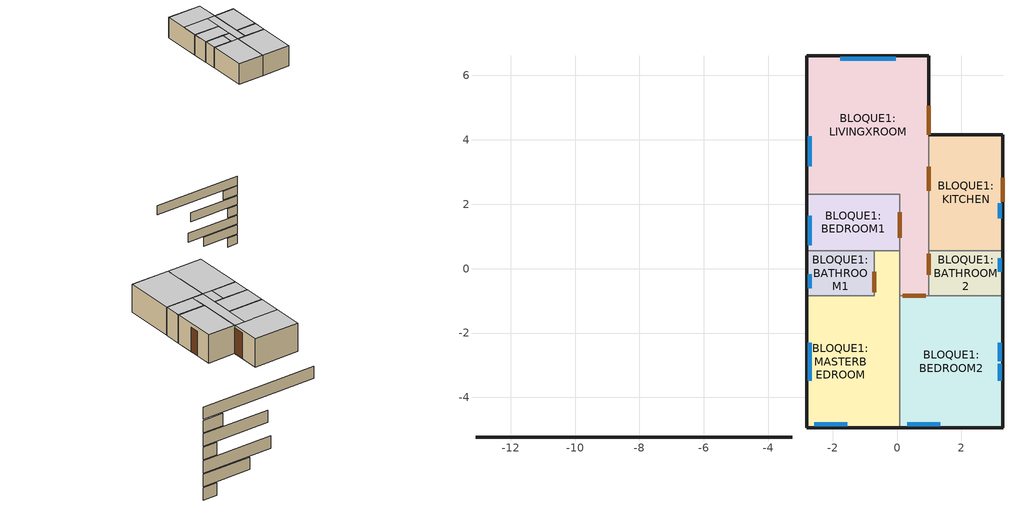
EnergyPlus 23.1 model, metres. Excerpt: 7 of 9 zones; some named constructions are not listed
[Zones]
BLOQUE1:LIVINGXROOM
 floor othersideconditionsmodel (Combined ground floor - Uninsulated - Lightweight): 0.08,2.31 0.99,2.3 0.99,-0.84 0.08,-0.84 z0; -2.81,6.61 0.99,6.61 0.99,2.3 -2.81,2.31 z0
 wall outside (Wall - Uninsulated - Lightweight): 0.99,4.16 0.99,6.61 -2.81,6.61 -2.81,2.31 z0:2.3
 wall outside (LinearBridgingConstruction): -3.26,-5.24 -13.09,-5.24 z-11.1:-10.1
 wall to BLOQUE1:BEDROOM1 (Lightweight 2 x 25mm gypsum plasterboard with 100mm cavity): -2.81,2.31 0.08,2.31 0.08,0.56 z0:2.3
 wall to BLOQUE1:MASTERBEDROOM (Lightweight 2 x 25mm gypsum plasterboard with 100mm cavity): 0.08,0.56 0.08,-0.84 z0:2.3
 wall to BLOQUE1:BEDROOM2 (Lightweight 2 x 25mm gypsum plasterboard with 100mm cavity): 0.08,-0.84 0.99,-0.84 z0:2.3
 wall to BLOQUE1:BATHROOM2 (Lightweight 2 x 25mm gypsum plasterboard with 100mm cavity): 0.99,-0.84 0.99,0.56 z0:2.3
 wall to BLOQUE1:KITCHEN (Lightweight 2 x 25mm gypsum plasterboard with 100mm cavity): 0.99,0.56 0.99,4.16 z0:2.3
 window (VENTANA CASO BASE MULCHEN - 1001): -0.03,6.51 -1.77,6.51 z0.74:1.96; -2.71,4.11 -2.71,3.18 z1.04:1.96
 door inside (Wooden door): 0.08,1.74 0.08,0.95 z0:2.1; 0.18,-0.84 0.89,-0.84 / 0.99,-0.18 0.99,0.46 / 0.99,2.42 0.99,3.16 z0:2.12
 door (Copia de Wooden door): 0.99,4.17 0.99,5.06 z0:2.12
 ceiling to BLOQUE3:ZONA1 (Combined semi-exposed roof - Uninsulated - Lightweight): 0.08,4.16 -2.81,4.16 -2.81,2.31 0.08,2.31 z2.3; 0.99,4.16 0.08,4.16 0.08,-0.84 0.99,-0.84 z2.3
 ceiling to BLOQUE2:ZONA1 (Combined semi-exposed roof - Uninsulated - Lightweight): 0.99,6.61 -2.81,6.61 -2.81,4.16 0.99,4.16 z2.3
BLOQUE1:BEDROOM1
 floor othersideconditionsmodel (Combined ground floor - Uninsulated - Lightweight): -2.81,2.31 0.08,2.31 0.08,0.56 -2.81,0.56 z0
 wall outside (Wall - Uninsulated - Lightweight): -2.81,2.31 -2.81,0.56 z0:2.3
 wall outside (LinearBridgingConstruction): -3.26,-5.24 -5,-5.24 z-12.2:-11.2
 wall to BLOQUE1:BATHROOM1 (Lightweight 2 x 25mm gypsum plasterboard with 100mm cavity): -2.81,0.56 -0.71,0.56 z0:2.3
 wall to BLOQUE1:MASTERBEDROOM (Lightweight 2 x 25mm gypsum plasterboard with 100mm cavity): -0.71,0.56 0.08,0.56 z0:2.3
 window (VENTANA CASO BASE MULCHEN - 1001): -2.71,1.64 -2.71,0.73 z1.07:1.99
 ceiling to BLOQUE3:ZONA1 (Combined semi-exposed roof - Uninsulated - Lightweight): 0.08,2.31 -2.81,2.31 -2.81,0.56 0.08,0.56 z2.3
BLOQUE1:MASTERBEDROOM
 floor othersideconditionsmodel (Combined ground floor - Uninsulated - Lightweight): -2.81,-0.84 -0.71,-0.84 -0.71,-4.94 -2.81,-4.94 z0; -0.71,0.56 0.08,0.56 0.08,-4.94 -0.71,-4.94 z0
 wall outside (Wall - Uninsulated - Lightweight): -2.81,-0.84 -2.81,-4.94 0.08,-4.94 z0:2.3
 wall outside (LinearBridgingConstruction): -3.26,-5.24 -8.99,-5.24 z-13.3:-12.3
 wall to BLOQUE1:BATHROOM1 (Lightweight 2 x 25mm gypsum plasterboard with 100mm cavity): -0.71,0.56 -0.71,-0.84 -2.81,-0.84 z0:2.3
 wall to BLOQUE1:BEDROOM2 (Lightweight 2 x 25mm gypsum plasterboard with 100mm cavity): 0.08,-4.94 0.08,-0.84 z0:2.3
 window (VENTANA CASO BASE MULCHEN - 1001): -2.71,-2.3 -2.71,-3.47 z1.07:1.99; -2.57,-4.84 -1.55,-4.84 z1.03:1.96
 door inside (Wooden door): -0.71,-0.09 -0.71,-0.74 z0:2.11
 ceiling to BLOQUE3:ZONA1 (Combined semi-exposed roof - Uninsulated - Lightweight): 0.08,0.56 -0.71,0.56 -0.71,-0.84 0.08,-0.84 z2.3; 0.08,-0.84 -2.81,-0.84 -2.81,-4.94 0.08,-4.94 z2.3
BLOQUE1:BEDROOM2
 floor othersideconditionsmodel (Combined ground floor - Uninsulated - Lightweight): 0.08,-0.84 3.29,-0.84 3.29,-4.94 0.08,-4.94 z0
 wall outside (Wall - Uninsulated - Lightweight): 0.08,-4.94 3.29,-4.94 3.29,-0.84 z0:2.3
 wall outside (LinearBridgingConstruction): -3.26,-5.24 -9.26,-5.24 z-15.5:-14.5
 wall to BLOQUE1:BATHROOM2 (Lightweight 2 x 25mm gypsum plasterboard with 100mm cavity): 3.29,-0.84 0.99,-0.84 z0:2.3
 window (VENTANA CASO BASE MULCHEN - 1001): 0.32,-4.84 1.34,-4.84 z1.04:1.96; 3.19,-2.88 3.19,-2.31 / 3.19,-3.47 3.19,-2.96 z1.04:1.95
 ceiling to BLOQUE3:ZONA1 (Combined semi-exposed roof - Uninsulated - Lightweight): 3.29,-0.84 0.08,-0.84 0.08,-4.94 3.29,-4.94 z2.3
BLOQUE1:BATHROOM2
 floor othersideconditionsmodel (Combined ground floor - Uninsulated - Lightweight): 0.99,0.56 3.29,0.56 3.29,-0.84 0.99,-0.84 z0
 wall outside (Wall - Uninsulated - Lightweight): 3.29,-0.84 3.29,0.56 z0:2.3
 wall outside (LinearBridgingConstruction): -3.26,-5.24 -4.45,-5.24 z-17.7:-16.7
 wall to BLOQUE1:KITCHEN (Lightweight 2 x 25mm gypsum plasterboard with 100mm cavity_Rev): 3.29,0.56 0.99,0.56 z0:2.3
 window (VENTANA CASO BASE MULCHEN - 1001): 3.19,-0.1 3.19,0.32 z1.51:1.98
 ceiling to BLOQUE3:ZONA1 (Combined semi-exposed roof - Uninsulated - Lightweight): 3.29,0.56 0.99,0.56 0.99,-0.84 3.29,-0.84 z2.3
BLOQUE1:KITCHEN
 floor othersideconditionsmodel (Combined ground floor - Uninsulated - Lightweight): 0.99,4.16 3.29,4.16 3.29,0.56 0.99,0.56 z0
 wall outside (Wall - Uninsulated - Lightweight): 3.29,0.56 3.29,4.16 0.99,4.16 z0:2.3
 wall outside (LinearBridgingConstruction): -3.26,-5.24 -7.4,-5.24 z-16.6:-15.6
 window (VENTANA CASO BASE MULCHEN - 1001): 3.19,1.56 3.19,2.03 z1.04:1.95
 door (Wooden door): 3.29,2.07 3.29,2.82 z0:1.99
 ceiling to BLOQUE3:ZONA1 (Combined semi-exposed roof - Uninsulated - Lightweight): 3.29,4.16 0.99,4.16 0.99,0.56 3.29,0.56 z2.3
BLOQUE1:BATHROOM1
 floor othersideconditionsmodel (Combined ground floor - Uninsulated - Lightweight): -2.81,0.56 -0.71,0.56 -0.71,-0.84 -2.81,-0.84 z0
 wall outside (Wall - Uninsulated - Lightweight): -2.81,0.56 -2.81,-0.84 z0:2.3
 wall outside (LinearBridgingConstruction): -3.26,-5.24 -4.45,-5.24 z-14.4:-13.4
 window (VENTANA CASO BASE MULCHEN - 1001): -2.71,-0.18 -2.71,-0.6 z1.5:1.98
 ceiling to BLOQUE3:ZONA1 (Combined semi-exposed roof - Uninsulated - Lightweight): -0.71,0.56 -2.81,0.56 -2.81,-0.84 -0.71,-0.84 z2.3
[ENERGYMANAGEMENTSYSTEM:ACTUATOR] Actuated Component Type=AirFlow Network Window/Door Opening; Actuated Component Control Type=Venting Opening Factor
Name | Actuated Component Unique
BLOQUE1_LIVINGXROOM_Partition_3_0_0_0_0_0_Door_VentOpenFact | BLOQUE1:LIVINGXROOM_Partition_3_0_0_0_0_0_Door
BLOQUE1_LIVINGXROOM_Partition_5_0_0_0_0_0_Door_VentOpenFact | BLOQUE1:LIVINGXROOM_Partition_5_0_0_0_0_0_Door
BLOQUE1_LIVINGXROOM_Partition_6_0_0_0_0_0_Door_VentOpenFact | BLOQUE1:LIVINGXROOM_Partition_6_0_0_0_0_0_Door
BLOQUE1_LIVINGXROOM_Partition_7_0_0_0_0_0_Door_VentOpenFact | BLOQUE1:LIVINGXROOM_Partition_7_0_0_0_0_0_Door
BLOQUE1_LIVINGXROOM_Wall_8_0_0_0_0_0_Door_VentOpenFact | BLOQUE1:LIVINGXROOM_Wall_8_0_0_0_0_0_Door
BLOQUE1_LIVINGXROOM_Wall_9_0_0_0_0_0_Win_VentOpenFact | BLOQUE1:LIVINGXROOM_Wall_9_0_0_0_0_0_Win
BLOQUE1_LIVINGXROOM_Wall_10_0_0_0_0_0_Win_VentOpenFact | BLOQUE1:LIVINGXROOM_Wall_10_0_0_0_0_0_Win
BLOQUE1_BEDROOM1_Wall_2_0_0_0_0_0_Win_VentOpenFact | BLOQUE1:BEDROOM1_Wall_2_0_0_0_0_0_Win
BLOQUE1_MASTERBEDROOM_Partition_2_0_0_0_0_0_Door_VentOpenFact | BLOQUE1:MASTERBEDROOM_Partition_2_0_0_0_0_0_Door
BLOQUE1_MASTERBEDROOM_Wall_4_0_0_0_0_0_Win_VentOpenFact | BLOQUE1:MASTERBEDROOM_Wall_4_0_0_0_0_0_Win
BLOQUE1_MASTERBEDROOM_Wall_5_0_0_0_0_0_Win_VentOpenFact | BLOQUE1:MASTERBEDROOM_Wall_5_0_0_0_0_0_Win
BLOQUE1_BATHROOM1_Wall_2_0_0_0_0_0_Win_VentOpenFact | BLOQUE1:BATHROOM1_Wall_2_0_0_0_0_0_Win
BLOQUE1_BEDROOM2_Wall_3_0_0_0_0_0_Win_VentOpenFact | BLOQUE1:BEDROOM2_Wall_3_0_0_0_0_0_Win
BLOQUE1_BEDROOM2_Wall_4_0_0_0_0_1_Win_VentOpenFact | BLOQUE1:BEDROOM2_Wall_4_0_0_0_0_1_Win
BLOQUE1_BEDROOM2_Wall_4_0_0_1_0_0_Win_VentOpenFact | BLOQUE1:BEDROOM2_Wall_4_0_0_1_0_0_Win
BLOQUE1_KITCHEN_Wall_4_0_0_0_0_1_Door_VentOpenFact | BLOQUE1:KITCHEN_Wall_4_0_0_0_0_1_Door
BLOQUE1_KITCHEN_Wall_4_0_0_1_0_0_Win_VentOpenFact | BLOQUE1:KITCHEN_Wall_4_0_0_1_0_0_Win
BLOQUE1_BATHROOM2_Wall_4_0_0_0_0_0_Win_VentOpenFact | BLOQUE1:BATHROOM2_Wall_4_0_0_0_0_0_Win
[Schedule:Day:Interval]
11: No, 24:00, 0
[Schedule:Day:List]
10017: No, 60, 0.85, 0.85, 0.85, 0.85, 0.85, 0.85, 1, 1, 1, 1, 1, 1, 1, 1, 1, 1, 1, 1, 1, 1, 1, 1, 0.85, 0.85
[Schedule:Week:Daily]
CEV HORARIO CARGAS INTERNAS ASOCIADAS A OCUPANTES 2O22_Jan; CEV HORARIO CARGAS INTERNAS ASOCIADAS A OCUPANTES 2O22_Feb; CEV HORARIO CARGAS INTERNAS ASOCIADAS A OCUPANTES 2O22_Mar; CEV HORARIO CARGAS INTERNAS ASOCIADAS A OCUPANTES 2O22_Apr; CEV HORARIO CARGAS INTERNAS ASOCIADAS A OCUPANTES 2O22_May; CEV HORARIO CARGAS INTERNAS ASOCIADAS A OCUPANTES 2O22_Jun; CEV HORARIO CARGAS INTERNAS ASOCIADAS A OCUPANTES 2O22_Jul; CEV HORARIO CARGAS INTERNAS ASOCIADAS A OCUPANTES 2O22_Aug; CEV HORARIO CARGAS INTERNAS ASOCIADAS A OCUPANTES 2O22_Sep; CEV HORARIO CARGAS INTERNAS ASOCIADAS A OCUPANTES 2O22_Oct; CEV HORARIO CARGAS INTERNAS ASOCIADAS A OCUPANTES 2O22_Nov; CEV HORARIO CARGAS INTERNAS ASOCIADAS A OCUPANTES 2O22_Dec: 10017, 10017, 10017, 10017, 10017, 10017, 10017, 10017, 10017, 11, 10017, 10017
[Schedule:Year]
CEV HORARIO CARGAS INTERNAS ASOCIADAS A OCUPANTES 2O22: CEV HORARIO CARGAS INTERNAS ASOCIADAS A OCUPANTES 2O22_Jan, 1, 1, 1, 31, CEV HORARIO CARGAS INTERNAS ASOCIADAS A OCUPANTES 2O22_Feb, 2, 1, 2, 28, CEV HORARIO CARGAS INTERNAS ASOCIADAS A OCUPANTES 2O22_Mar, 3, 1, 3, 31, CEV HORARIO CARGAS INTERNAS ASOCIADAS A OCUPANTES 2O22_Apr, 4, 1, 4, 30, CEV HORARIO CARGAS INTERNAS ASOCIADAS A OCUPANTES 2O22_May, 5, 1, 5, 31, CEV HORARIO CARGAS INTERNAS ASOCIADAS A OCUPANTES 2O22_Jun, 6, 1, 6, 30, CEV HORARIO CARGAS INTERNAS ASOCIADAS A OCUPANTES 2O22_Jul, 7, 1, 7, 31, CEV HORARIO CARGAS INTERNAS ASOCIADAS A OCUPANTES 2O22_Aug, 8, 1, 8, 31, CEV HORARIO CARGAS INTERNAS ASOCIADAS A OCUPANTES 2O22_Sep, 9, 1, 9, 30, CEV HORARIO CARGAS INTERNAS ASOCIADAS A OCUPANTES 2O22_Oct, 10, 1, 10, 31, CEV HORARIO CARGAS INTERNAS ASOCIADAS A OCUPANTES 2O22_Nov, 11, 1, 11, 30, CEV HORARIO CARGAS INTERNAS ASOCIADAS A OCUPANTES 2O22_Dec, 12, 1, 12, 31
[Schedule:Compact]
On: Through: 12/31, For: AllDays, Until: 24:00, 1
20001: Through: 12/31, For: Weekdays Weekends SummerDesignDays, Until: 24:00, -.5, For: WinterDesignDays, Until: 24:00, 0, For: AllOtherDays, Until: 24:00, -.5
[SCHEDULE:COMPACT]
Vent_SP_temp: Through: 12/31, For: AllDays, Until: 24:00, 24
[AirflowNetwork:MultiZone:Zone] Ventilation Control Mode=Temperature; Ventilation Control Zone Temperature Setpoint Schedule=20001; Venting Availability Schedule=CEV HORARIO CARGAS INTERNAS ASOCIADAS A OCUPANTES 2O22
BLOQUE1:LIVINGXROOM; BLOQUE1:BEDROOM1; BLOQUE1:MASTERBEDROOM; BLOQUE1:BATHROOM1; BLOQUE1:BEDROOM2; BLOQUE1:KITCHEN; BLOQUE1:BATHROOM2
[AirflowNetwork:MultiZone:Surface] WindowDoor Opening Factor or Crack Factor=1
Name | Leakage Component | Ventilation Control Mode | Venting Availability Schedule | Ventilation Control Zone Temperature Setpoint Schedule
BLOQUE1:LIVINGXROOM_Ceiling_1_0_0 | BLOQUE1:LIVINGXROOM_Ceiling_1_0_0
BLOQUE1:LIVINGXROOM_Ceiling_1_0_1 | BLOQUE1:LIVINGXROOM_Ceiling_1_0_1
BLOQUE1:LIVINGXROOM_Ceiling_1_1_0 | BLOQUE1:LIVINGXROOM_Ceiling_1_1_0
BLOQUE1:LIVINGXROOM_Partition_2_0_0 | BLOQUE1:LIVINGXROOM_Partition_2_0_0
BLOQUE1:LIVINGXROOM_Partition_3_0_0 | BLOQUE1:LIVINGXROOM_Partition_3_0_0
BLOQUE1:LIVINGXROOM_Partition_3_0_0_0_0_0_Door | BLOQUE1:LIVINGXROOM_Partition_3_0_0_0_0_0_Door | Constant | On
BLOQUE1:LIVINGXROOM_Partition_4_0_0 | BLOQUE1:LIVINGXROOM_Partition_4_0_0
BLOQUE1:LIVINGXROOM_Partition_5_0_0 | BLOQUE1:LIVINGXROOM_Partition_5_0_0
BLOQUE1:LIVINGXROOM_Partition_5_0_0_0_0_0_Door | BLOQUE1:LIVINGXROOM_Partition_5_0_0_0_0_0_Door | Constant | On
BLOQUE1:LIVINGXROOM_Partition_6_0_0 | BLOQUE1:LIVINGXROOM_Partition_6_0_0
BLOQUE1:LIVINGXROOM_Partition_6_0_0_0_0_0_Door | BLOQUE1:LIVINGXROOM_Partition_6_0_0_0_0_0_Door | Constant | On
BLOQUE1:LIVINGXROOM_Partition_7_0_0 | BLOQUE1:LIVINGXROOM_Partition_7_0_0
BLOQUE1:LIVINGXROOM_Partition_7_0_0_0_0_0_Door | BLOQUE1:LIVINGXROOM_Partition_7_0_0_0_0_0_Door | Constant | On
BLOQUE1:LIVINGXROOM_Wall_8_0_0 | BLOQUE1:LIVINGXROOM_Wall_8_0_0
BLOQUE1:LIVINGXROOM_Wall_8_0_0_0_0_0_Door | BLOQUE1:LIVINGXROOM_Wall_8_0_0_0_0_0_Door | Constant | On
BLOQUE1:LIVINGXROOM_Wall_9_0_0 | BLOQUE1:LIVINGXROOM_Wall_9_0_0
BLOQUE1:LIVINGXROOM_Wall_9_0_0_0_0_0_Win | BLOQUE1:LIVINGXROOM_Wall_9_0_0_0_0_0_Win | Temperature | On | Vent_SP_temp
BLOQUE1:LIVINGXROOM_Wall_10_0_0 | BLOQUE1:LIVINGXROOM_Wall_10_0_0
BLOQUE1:LIVINGXROOM_Wall_10_0_0_0_0_0_Win | BLOQUE1:LIVINGXROOM_Wall_10_0_0_0_0_0_Win | Temperature | On | Vent_SP_temp
BLOQUE1:BEDROOM1_Ceiling_1_0_0 | BLOQUE1:BEDROOM1_Ceiling_1_0_0
BLOQUE1:BEDROOM1_Wall_2_0_0 | BLOQUE1:BEDROOM1_Wall_2_0_0
BLOQUE1:BEDROOM1_Wall_2_0_0_0_0_0_Win | BLOQUE1:BEDROOM1_Wall_2_0_0_0_0_0_Win | Temperature | On | Vent_SP_temp
BLOQUE1:BEDROOM1_Partition_3_0_0 | BLOQUE1:BEDROOM1_Partition_3_0_0
BLOQUE1:BEDROOM1_Partition_4_0_0 | BLOQUE1:BEDROOM1_Partition_4_0_0
BLOQUE1:MASTERBEDROOM_Ceiling_1_0_0 | BLOQUE1:MASTERBEDROOM_Ceiling_1_0_0
BLOQUE1:MASTERBEDROOM_Ceiling_1_0_1 | BLOQUE1:MASTERBEDROOM_Ceiling_1_0_1
BLOQUE1:MASTERBEDROOM_Partition_2_0_0 | BLOQUE1:MASTERBEDROOM_Partition_2_0_0
BLOQUE1:MASTERBEDROOM_Partition_2_0_0_0_0_0_Door | BLOQUE1:MASTERBEDROOM_Partition_2_0_0_0_0_0_Door | Constant | On
BLOQUE1:MASTERBEDROOM_Partition_3_0_0 | BLOQUE1:MASTERBEDROOM_Partition_3_0_0
BLOQUE1:MASTERBEDROOM_Wall_4_0_0 | BLOQUE1:MASTERBEDROOM_Wall_4_0_0
BLOQUE1:MASTERBEDROOM_Wall_4_0_0_0_0_0_Win | BLOQUE1:MASTERBEDROOM_Wall_4_0_0_0_0_0_Win | Temperature | On | Vent_SP_temp
BLOQUE1:MASTERBEDROOM_Wall_5_0_0 | BLOQUE1:MASTERBEDROOM_Wall_5_0_0
BLOQUE1:MASTERBEDROOM_Wall_5_0_0_0_0_0_Win | BLOQUE1:MASTERBEDROOM_Wall_5_0_0_0_0_0_Win | Temperature | On | Vent_SP_temp
BLOQUE1:MASTERBEDROOM_Partition_6_0_0 | BLOQUE1:MASTERBEDROOM_Partition_6_0_0
BLOQUE1:BATHROOM1_Ceiling_1_0_0 | BLOQUE1:BATHROOM1_Ceiling_1_0_0
BLOQUE1:BATHROOM1_Wall_2_0_0 | BLOQUE1:BATHROOM1_Wall_2_0_0
BLOQUE1:BATHROOM1_Wall_2_0_0_0_0_0_Win | BLOQUE1:BATHROOM1_Wall_2_0_0_0_0_0_Win | Temperature | On | Vent_SP_temp
BLOQUE1:BEDROOM2_Ceiling_1_0_0 | BLOQUE1:BEDROOM2_Ceiling_1_0_0
BLOQUE1:BEDROOM2_Wall_3_0_0 | BLOQUE1:BEDROOM2_Wall_3_0_0
BLOQUE1:BEDROOM2_Wall_3_0_0_0_0_0_Win | BLOQUE1:BEDROOM2_Wall_3_0_0_0_0_0_Win | Temperature | On | Vent_SP_temp
BLOQUE1:BEDROOM2_Wall_4_0_0 | BLOQUE1:BEDROOM2_Wall_4_0_0
BLOQUE1:BEDROOM2_Wall_4_0_0_0_0_1_Win | BLOQUE1:BEDROOM2_Wall_4_0_0_0_0_1_Win | Temperature | On | Vent_SP_temp
BLOQUE1:BEDROOM2_Wall_4_0_0_1_0_0_Win | BLOQUE1:BEDROOM2_Wall_4_0_0_1_0_0_Win | Temperature | On | Vent_SP_temp
BLOQUE1:BEDROOM2_Partition_5_0_0 | BLOQUE1:BEDROOM2_Partition_5_0_0
BLOQUE1:KITCHEN_Ceiling_1_0_0 | BLOQUE1:KITCHEN_Ceiling_1_0_0
BLOQUE1:KITCHEN_Partition_3_0_0 | BLOQUE1:KITCHEN_Partition_3_0_0
BLOQUE1:KITCHEN_Wall_4_0_0 | BLOQUE1:KITCHEN_Wall_4_0_0
BLOQUE1:KITCHEN_Wall_4_0_0_0_0_1_Door | BLOQUE1:KITCHEN_Wall_4_0_0_0_0_1_Door | Constant | On
BLOQUE1:KITCHEN_Wall_4_0_0_1_0_0_Win | BLOQUE1:KITCHEN_Wall_4_0_0_1_0_0_Win | Temperature | On | Vent_SP_temp
BLOQUE1:KITCHEN_Wall_5_0_0 | BLOQUE1:KITCHEN_Wall_5_0_0
BLOQUE1:BATHROOM2_Ceiling_1_0_0 | BLOQUE1:BATHROOM2_Ceiling_1_0_0
BLOQUE1:BATHROOM2_Wall_4_0_0 | BLOQUE1:BATHROOM2_Wall_4_0_0
BLOQUE1:BATHROOM2_Wall_4_0_0_0_0_0_Win | BLOQUE1:BATHROOM2_Wall_4_0_0_0_0_0_Win | Temperature | On | Vent_SP_temp
[AirflowNetwork:MultiZone:Surface:Crack] Reference Crack Conditions=Reference Crack Conditions
Name | Air Mass Flow Coefficient at Reference Conditions | Air Mass Flow Exponent
BLOQUE1:LIVINGXROOM_Ceiling_1_0_0 | 5.35e-05 | 0.7
BLOQUE1:LIVINGXROOM_Ceiling_1_0_1 | 4.56e-05 | 0.7
BLOQUE1:LIVINGXROOM_Ceiling_1_1_0 | 9.31e-05 | 0.7
BLOQUE1:LIVINGXROOM_Partition_2_0_0 | 0.0132825 | 0.75
BLOQUE1:LIVINGXROOM_Partition_3_0_0 | 0.0046955 | 0.75
BLOQUE1:LIVINGXROOM_Partition_4_0_0 | 0.0064431 | 0.75
BLOQUE1:LIVINGXROOM_Partition_5_0_0 | 0.0012017 | 0.75
BLOQUE1:LIVINGXROOM_Partition_6_0_0 | 0.0037267 | 0.75
BLOQUE1:LIVINGXROOM_Partition_7_0_0 | 0.0133976 | 0.75
BLOQUE1:LIVINGXROOM_Wall_8_0_0 | 0.0001498 | 0.7
BLOQUE1:LIVINGXROOM_Wall_9_0_0 | 0.0002648 | 0.7
BLOQUE1:LIVINGXROOM_Wall_10_0_0 | 0.0003614 | 0.7
BLOQUE1:BEDROOM1_Ceiling_1_0_0 | 5.05e-05 | 0.7
BLOQUE1:BEDROOM1_Wall_2_0_0 | 0.0001275 | 0.7
BLOQUE1:BEDROOM1_Partition_3_0_0; BLOQUE1:MASTERBEDROOM_Partition_3_0_0 | 0.0096667 | 0.75
BLOQUE1:BEDROOM1_Partition_4_0_0 | 0.0036158 | 0.75
BLOQUE1:MASTERBEDROOM_Ceiling_1_0_0 | 1.1e-05 | 0.7
BLOQUE1:MASTERBEDROOM_Ceiling_1_0_1 | 0.0001183 | 0.7
BLOQUE1:MASTERBEDROOM_Partition_2_0_0 | 0.0037225 | 0.75
BLOQUE1:MASTERBEDROOM_Wall_4_0_0 | 0.0003338 | 0.7
BLOQUE1:MASTERBEDROOM_Wall_5_0_0 | 0.0002279 | 0.7
BLOQUE1:MASTERBEDROOM_Partition_6_0_0 | 0.0188516 | 0.75
BLOQUE1:BATHROOM1_Ceiling_1_0_0 | 2.94e-05 | 0.7
BLOQUE1:BATHROOM1_Wall_2_0_0 | 0.0001208 | 0.7
BLOQUE1:BEDROOM2_Ceiling_1_0_0 | 0.0001317 | 0.7
BLOQUE1:BEDROOM2_Wall_3_0_0 | 0.0002581 | 0.7
BLOQUE1:BEDROOM2_Wall_4_0_0 | 0.0003372 | 0.7
BLOQUE1:BEDROOM2_Partition_5_0_0; BLOQUE1:KITCHEN_Partition_3_0_0 | 0.01058 | 0.75
BLOQUE1:KITCHEN_Ceiling_1_0_0 | 8.28e-05 | 0.7
BLOQUE1:KITCHEN_Wall_4_0_0 | 0.0002546 | 0.7
BLOQUE1:KITCHEN_Wall_5_0_0 | 0.0002116 | 0.7
BLOQUE1:BATHROOM2_Ceiling_1_0_0 | 3.22e-05 | 0.7
BLOQUE1:BATHROOM2_Wall_4_0_0 | 0.0001209 | 0.7
[AirflowNetwork:MultiZone:Component:DetailedOpening] Air Mass Flow Exponent When Opening is Closed=0.7; Type of Rectangular Large Vertical Opening LVO=NonPivoted; Extra Crack Length or Height of Pivoting Axis=0; Number of Sets of Opening Factor Data=2; Opening Factor 1=0; Discharge Coefficient for Opening Factor 1=0.65; Width Factor for Opening Factor 1=0; Height Factor for Opening Factor 1=1; Start Height Factor for Opening Factor 1=0; Opening Factor 2=1; Discharge Coefficient for Opening Factor 2=0.65; Width Factor for Opening Factor 2=1; Height Factor for Opening Factor 2=1; Start Height Factor for Opening Factor 2=0; Opening Factor 3=0; Discharge Coefficient for Opening Factor 3=0; Width Factor for Opening Factor 3=0; Height Factor for Opening Factor 3=0; Start Height Factor for Opening Factor 3=0; Opening Factor 4=0; Discharge Coefficient for Opening Factor 4=0; Width Factor for Opening Factor 4=0; Height Factor for Opening Factor 4=0; Start Height Factor for Opening Factor 4=0
Name | Air Mass Flow Coefficient When Opening is Closed
BLOQUE1:LIVINGXROOM_Partition_3_0_0_0_0_0_Door; BLOQUE1:LIVINGXROOM_Partition_5_0_0_0_0_0_Door; BLOQUE1:LIVINGXROOM_Partition_6_0_0_0_0_0_Door; BLOQUE1:LIVINGXROOM_Partition_7_0_0_0_0_0_Door; BLOQUE1:MASTERBEDROOM_Partition_2_0_0_0_0_0_Door | 0.02
BLOQUE1:LIVINGXROOM_Wall_8_0_0_0_0_0_Door; BLOQUE1:KITCHEN_Wall_4_0_0_0_0_1_Door | 0.0006
BLOQUE1:LIVINGXROOM_Wall_9_0_0_0_0_0_Win; BLOQUE1:LIVINGXROOM_Wall_10_0_0_0_0_0_Win; BLOQUE1:BEDROOM1_Wall_2_0_0_0_0_0_Win; BLOQUE1:MASTERBEDROOM_Wall_4_0_0_0_0_0_Win; BLOQUE1:MASTERBEDROOM_Wall_5_0_0_0_0_0_Win; BLOQUE1:BATHROOM1_Wall_2_0_0_0_0_0_Win; BLOQUE1:BEDROOM2_Wall_3_0_0_0_0_0_Win; BLOQUE1:BEDROOM2_Wall_4_0_0_0_0_1_Win; BLOQUE1:BEDROOM2_Wall_4_0_0_1_0_0_Win; BLOQUE1:KITCHEN_Wall_4_0_0_1_0_0_Win; BLOQUE1:BATHROOM2_Wall_4_0_0_0_0_0_Win | 6e-05
[AirflowNetwork:MultiZone:ExternalNode]
Name | External Node Height | Wind Pressure Coefficient Curve
BLOQUE1:LIVINGXROOM_Wall_8_0_0 | 1.53 | BLOQUE1:LIVINGXROOM_Wall_8_0_0
BLOQUE1:LIVINGXROOM_Wall_8_0_0_0_0_0_Door | 1.42 | BLOQUE1:LIVINGXROOM_Wall_8_0_0_0_0_0_Door
BLOQUE1:LIVINGXROOM_Wall_9_0_0 | 1.53 | BLOQUE1:LIVINGXROOM_Wall_9_0_0
BLOQUE1:LIVINGXROOM_Wall_9_0_0_0_0_0_Win | 1.8 | BLOQUE1:LIVINGXROOM_Wall_9_0_0_0_0_0_Win
BLOQUE1:LIVINGXROOM_Wall_10_0_0 | 1.53 | BLOQUE1:LIVINGXROOM_Wall_10_0_0
BLOQUE1:LIVINGXROOM_Wall_10_0_0_0_0_0_Win | 2 | BLOQUE1:LIVINGXROOM_Wall_10_0_0_0_0_0_Win
BLOQUE1:BEDROOM1_Wall_2_0_0 | 1.53 | BLOQUE1:BEDROOM1_Wall_2_0_0
BLOQUE1:BEDROOM1_Wall_2_0_0_0_0_0_Win | 2.04 | BLOQUE1:BEDROOM1_Wall_2_0_0_0_0_0_Win
BLOQUE1:MASTERBEDROOM_Wall_4_0_0 | 1.53 | BLOQUE1:MASTERBEDROOM_Wall_4_0_0
BLOQUE1:MASTERBEDROOM_Wall_4_0_0_0_0_0_Win | 2.04 | BLOQUE1:MASTERBEDROOM_Wall_4_0_0_0_0_0_Win
BLOQUE1:MASTERBEDROOM_Wall_5_0_0 | 1.53 | BLOQUE1:MASTERBEDROOM_Wall_5_0_0
BLOQUE1:MASTERBEDROOM_Wall_5_0_0_0_0_0_Win | 1.99 | BLOQUE1:MASTERBEDROOM_Wall_5_0_0_0_0_0_Win
BLOQUE1:BATHROOM1_Wall_2_0_0 | 1.53 | BLOQUE1:BATHROOM1_Wall_2_0_0
BLOQUE1:BATHROOM1_Wall_2_0_0_0_0_0_Win | 2.32 | BLOQUE1:BATHROOM1_Wall_2_0_0_0_0_0_Win
BLOQUE1:BEDROOM2_Wall_3_0_0 | 1.53 | BLOQUE1:BEDROOM2_Wall_3_0_0
BLOQUE1:BEDROOM2_Wall_3_0_0_0_0_0_Win | 2 | BLOQUE1:BEDROOM2_Wall_3_0_0_0_0_0_Win
BLOQUE1:BEDROOM2_Wall_4_0_0 | 1.53 | BLOQUE1:BEDROOM2_Wall_4_0_0
BLOQUE1:BEDROOM2_Wall_4_0_0_0_0_1_Win | 1.99 | BLOQUE1:BEDROOM2_Wall_4_0_0_0_0_1_Win
BLOQUE1:BEDROOM2_Wall_4_0_0_1_0_0_Win | 1.99 | BLOQUE1:BEDROOM2_Wall_4_0_0_1_0_0_Win
BLOQUE1:KITCHEN_Wall_4_0_0 | 1.53 | BLOQUE1:KITCHEN_Wall_4_0_0
BLOQUE1:KITCHEN_Wall_4_0_0_0_0_1_Door | 1.33 | BLOQUE1:KITCHEN_Wall_4_0_0_0_0_1_Door
BLOQUE1:KITCHEN_Wall_4_0_0_1_0_0_Win | 2 | BLOQUE1:KITCHEN_Wall_4_0_0_1_0_0_Win
BLOQUE1:KITCHEN_Wall_5_0_0 | 1.53 | BLOQUE1:KITCHEN_Wall_5_0_0
BLOQUE1:BATHROOM2_Wall_4_0_0 | 1.53 | BLOQUE1:BATHROOM2_Wall_4_0_0
BLOQUE1:BATHROOM2_Wall_4_0_0_0_0_0_Win | 2.33 | BLOQUE1:BATHROOM2_Wall_4_0_0_0_0_0_Win
[AirflowNetwork:MultiZone:WindPressureCoefficientValues] AirflowNetworkMultiZoneWindPressureCoefficientArray=Cp Data
Name | Wind Pressure Coefficient Value 1 | Wind Pressure Coefficient Value 2 | Wind Pressure Coefficient Value 3 | Wind Pressure Coefficient Value 4 | Wind Pressure Coefficient Value 5 | Wind Pressure Coefficient Value 6 | Wind Pressure Coefficient Value 7 | Wind Pressure Coefficient Value 8
BLOQUE1:LIVINGXROOM_Wall_8_0_0; BLOQUE1:LIVINGXROOM_Wall_8_0_0_0_0_0_Door; BLOQUE1:BEDROOM2_Wall_4_0_0; BLOQUE1:BEDROOM2_Wall_4_0_0_0_0_1_Win; BLOQUE1:BEDROOM2_Wall_4_0_0_1_0_0_Win; BLOQUE1:KITCHEN_Wall_4_0_0; BLOQUE1:KITCHEN_Wall_4_0_0_0_0_1_Door; BLOQUE1:KITCHEN_Wall_4_0_0_1_0_0_Win; BLOQUE1:BATHROOM2_Wall_4_0_0; BLOQUE1:BATHROOM2_Wall_4_0_0_0_0_0_Win | -0.3 | 0.1 | 0.4 | 0.1 | -0.3 | -0.35 | -0.2 | -0.35
BLOQUE1:LIVINGXROOM_Wall_9_0_0; BLOQUE1:LIVINGXROOM_Wall_9_0_0_0_0_0_Win; BLOQUE1:KITCHEN_Wall_5_0_0 | 0.4 | 0.1 | -0.3 | -0.35 | -0.2 | -0.35 | -0.3 | 0.1
BLOQUE1:LIVINGXROOM_Wall_10_0_0; BLOQUE1:LIVINGXROOM_Wall_10_0_0_0_0_0_Win; BLOQUE1:BEDROOM1_Wall_2_0_0; BLOQUE1:BEDROOM1_Wall_2_0_0_0_0_0_Win; BLOQUE1:MASTERBEDROOM_Wall_4_0_0; BLOQUE1:MASTERBEDROOM_Wall_4_0_0_0_0_0_Win; BLOQUE1:BATHROOM1_Wall_2_0_0; BLOQUE1:BATHROOM1_Wall_2_0_0_0_0_0_Win | -0.3 | -0.35 | -0.2 | -0.35 | -0.3 | 0.1 | 0.4 | 0.1
BLOQUE1:MASTERBEDROOM_Wall_5_0_0; BLOQUE1:MASTERBEDROOM_Wall_5_0_0_0_0_0_Win; BLOQUE1:BEDROOM2_Wall_3_0_0; BLOQUE1:BEDROOM2_Wall_3_0_0_0_0_0_Win | -0.2 | -0.35 | -0.3 | 0.1 | 0.4 | 0.1 | -0.3 | -0.35
